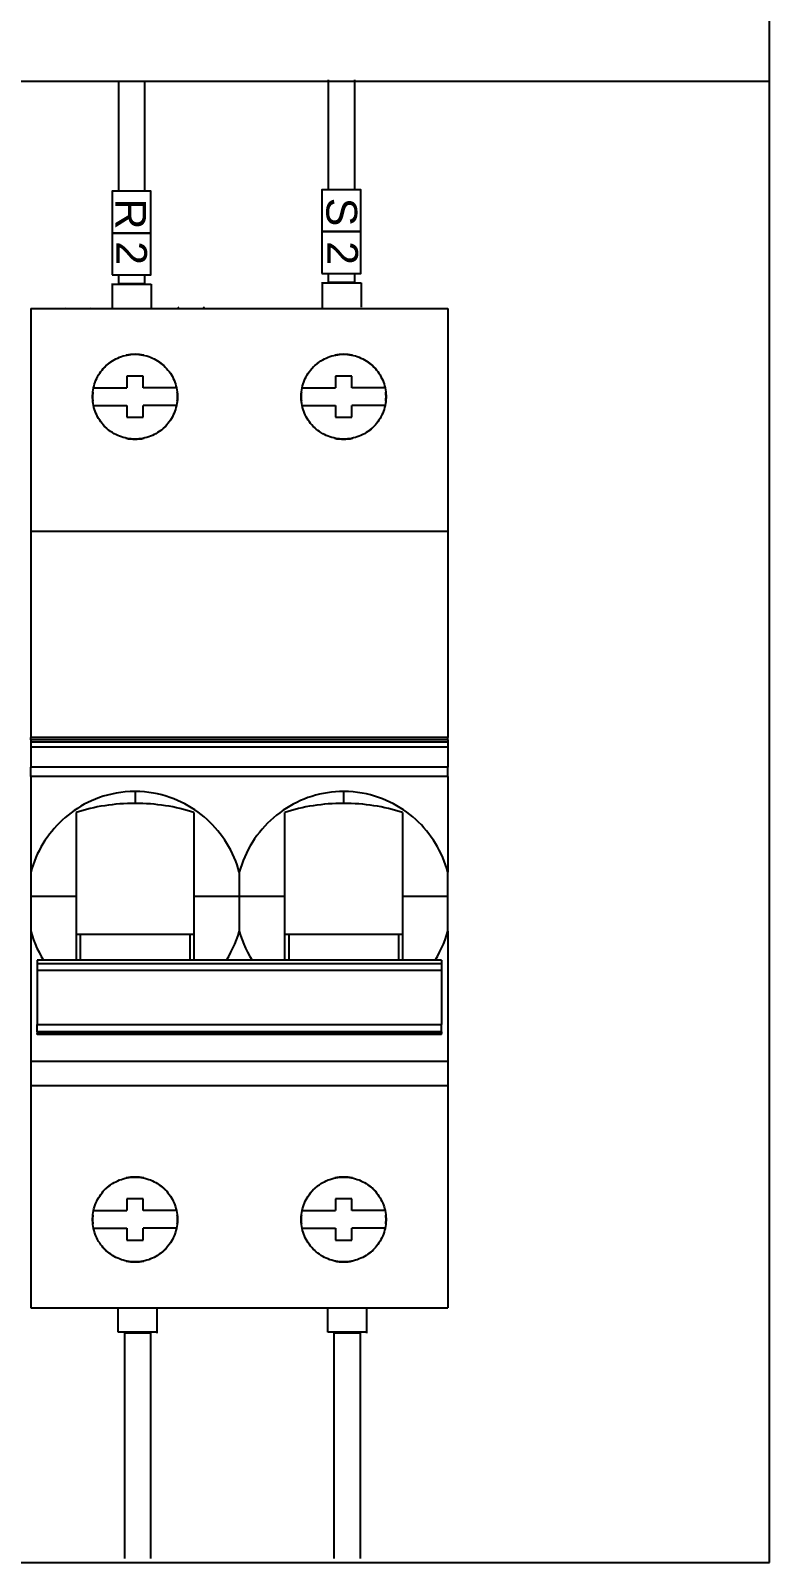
# Model space of a CAD drawing. Header units: millimetres. Extents: x 3609 to 5941, y 2453 to 3731.
# Drawn here: x 4371.5 to 4431.5, y 2543.6 to 2668.1 of the extents above; entities that cross this region are included whole.
import ezdxf

# ---------------------------------------------------------------- set-up
doc = ezdxf.new("R2010")
doc.units = ezdxf.units.MM
doc.styles.get("Standard").update_dxf_attribs({"font": 'arial.ttf'})

msp = doc.modelspace()

# ---------------------------------------------------------------- linework, layer by layer
for p, q in [((4431.54, 2543.58), (4431.54, 2814.28)), ((4171.02, 2663.97), (4431.52, 2663.97)), ((4378.65, 2663.95), (4378.65, 2655.01)), ((4380.8, 2655.01), (4380.8, 2663.95)), ((4395.7, 2664.06), (4395.7, 2655.13)), ((4397.85, 2655.13), (4397.85, 2664.06)), ((4378.65, 2651.64), (4378.65, 2651.59)), ((4380.8, 2651.59), (4380.8, 2651.64)), ((4395.7, 2651.76), (4395.7, 2651.71)), ((4397.85, 2651.71), (4397.85, 2651.76)), ((4378.65, 2648.22), (4378.65, 2647.51)), ((4380.8, 2647.51), (4380.8, 2648.22)), ((4395.7, 2648.34), (4395.7, 2647.62)), ((4397.85, 2647.62), (4397.85, 2648.34)), ((4378.14, 2647.51), (4378.14, 2645.42)), ((4378.14, 2647.45), (4381.31, 2647.45)), ((4378.65, 2647.51), (4380.8, 2647.51)), ((4381.31, 2647.45), (4381.31, 2645.49)), ((4395.19, 2647.62), (4395.19, 2645.54)), ((4395.19, 2647.56), (4398.36, 2647.56)), ((4395.7, 2647.62), (4397.85, 2647.62)), ((4398.36, 2647.56), (4398.36, 2645.6)), ((4371.51, 2645.48), (4371.51, 2627.38)), ((4371.51, 2645.48), (4405.42, 2645.48)), ((4374.36, 2645.48), (4374.39, 2645.53)), ((4376.44, 2645.53), (4376.42, 2645.48)), ((4383.54, 2645.54), (4383.51, 2645.6)), ((4383.55, 2645.48), (4383.54, 2645.54)), ((4385.53, 2645.63), (4385.56, 2645.58)), ((4385.56, 2645.58), (4385.58, 2645.53)), ((4385.58, 2645.53), (4385.62, 2645.48)), ((4405.42, 2645.48), (4405.42, 2627.38)), ((4378.58, 2641.46), (4378.73, 2641.52)), ((4378.73, 2641.52), (4378.88, 2641.58)), ((4378.88, 2641.58), (4379.03, 2641.63)), ((4379.03, 2641.63), (4379.19, 2641.67)), ((4379.19, 2641.67), (4379.35, 2641.7)), ((4379.35, 2641.7), (4379.51, 2641.73)), ((4379.51, 2641.73), (4379.66, 2641.75)), ((4379.66, 2641.75), (4379.83, 2641.76)), ((4379.83, 2641.76), (4379.99, 2641.76)), ((4379.99, 2641.76), (4380.15, 2641.76)), ((4380.15, 2641.76), (4380.31, 2641.75)), ((4380.31, 2641.75), (4380.47, 2641.73)), ((4380.47, 2641.73), (4380.63, 2641.7)), ((4380.63, 2641.7), (4380.79, 2641.67)), ((4380.79, 2641.67), (4380.94, 2641.63)), ((4380.94, 2641.63), (4381.1, 2641.58)), ((4381.1, 2641.58), (4381.25, 2641.52)), ((4381.25, 2641.52), (4381.4, 2641.46)), ((4395.53, 2641.46), (4395.68, 2641.52)), ((4395.68, 2641.52), (4395.83, 2641.58)), ((4395.83, 2641.58), (4395.98, 2641.63)), ((4395.98, 2641.63), (4396.14, 2641.67)), ((4396.14, 2641.67), (4396.3, 2641.7)), ((4396.3, 2641.7), (4396.46, 2641.73)), ((4396.46, 2641.73), (4396.62, 2641.75)), ((4396.62, 2641.75), (4396.78, 2641.76)), ((4396.78, 2641.76), (4396.94, 2641.76)), ((4396.94, 2641.76), (4397.1, 2641.76)), ((4397.1, 2641.76), (4397.26, 2641.75)), ((4397.26, 2641.75), (4397.42, 2641.73)), ((4397.42, 2641.73), (4397.58, 2641.7)), ((4397.58, 2641.7), (4397.74, 2641.67)), ((4397.74, 2641.67), (4397.9, 2641.63)), ((4397.9, 2641.63), (4398.05, 2641.58)), ((4398.05, 2641.58), (4398.2, 2641.52)), ((4398.2, 2641.52), (4398.35, 2641.46)), ((4377.12, 2640.22), (4377.21, 2640.35)), ((4377.21, 2640.35), (4377.31, 2640.48)), ((4377.31, 2640.48), (4377.41, 2640.61)), ((4377.41, 2640.61), (4377.52, 2640.72)), ((4377.52, 2640.72), (4377.64, 2640.84)), ((4377.64, 2640.84), (4377.76, 2640.94)), ((4377.76, 2640.94), (4377.89, 2641.05)), ((4377.89, 2641.05), (4378.02, 2641.14)), ((4378.02, 2641.14), (4378.15, 2641.23)), ((4378.15, 2641.23), (4378.29, 2641.31)), ((4378.29, 2641.31), (4378.43, 2641.39)), ((4378.43, 2641.39), (4378.58, 2641.46)), ((4381.4, 2641.46), (4381.54, 2641.39)), ((4381.54, 2641.39), (4381.69, 2641.31)), ((4381.69, 2641.31), (4381.83, 2641.23)), ((4381.83, 2641.23), (4381.96, 2641.14)), ((4381.96, 2641.14), (4382.09, 2641.05)), ((4382.09, 2641.05), (4382.22, 2640.94)), ((4382.22, 2640.94), (4382.34, 2640.84)), ((4382.34, 2640.84), (4382.45, 2640.72)), ((4382.45, 2640.72), (4382.56, 2640.61)), ((4382.56, 2640.61), (4382.67, 2640.48)), ((4382.67, 2640.48), (4382.77, 2640.36)), ((4382.77, 2640.36), (4382.86, 2640.22)), ((4394.07, 2640.22), (4394.16, 2640.35)), ((4394.16, 2640.35), (4394.26, 2640.48)), ((4394.26, 2640.48), (4394.36, 2640.6)), ((4394.36, 2640.6), (4394.47, 2640.72)), ((4394.47, 2640.72), (4394.59, 2640.84)), ((4394.59, 2640.84), (4394.71, 2640.94)), ((4394.71, 2640.94), (4394.83, 2641.04)), ((4394.83, 2641.04), (4394.97, 2641.14)), ((4394.97, 2641.14), (4395.1, 2641.23)), ((4395.1, 2641.23), (4395.24, 2641.31)), ((4395.24, 2641.31), (4395.38, 2641.39)), ((4395.38, 2641.39), (4395.53, 2641.46)), ((4398.35, 2641.46), (4398.5, 2641.39)), ((4398.5, 2641.39), (4398.64, 2641.31)), ((4398.64, 2641.31), (4398.78, 2641.23)), ((4398.78, 2641.23), (4398.91, 2641.14)), ((4398.91, 2641.14), (4399.04, 2641.04)), ((4399.04, 2641.04), (4399.17, 2640.94)), ((4399.17, 2640.94), (4399.29, 2640.84)), ((4399.29, 2640.84), (4399.41, 2640.72)), ((4399.41, 2640.72), (4399.52, 2640.6)), ((4399.52, 2640.6), (4399.62, 2640.48)), ((4399.62, 2640.48), (4399.72, 2640.35)), ((4399.72, 2640.35), (4399.81, 2640.22)), ((4376.59, 2638.88), (4376.62, 2639.04)), ((4376.62, 2639.04), (4376.66, 2639.2)), ((4376.62, 2639.03), (4379.32, 2639.03)), ((4376.66, 2639.2), (4376.7, 2639.35)), ((4376.7, 2639.35), (4376.75, 2639.5)), ((4376.75, 2639.5), (4376.81, 2639.65)), ((4376.81, 2639.65), (4376.88, 2639.8)), ((4376.88, 2639.8), (4376.95, 2639.94)), ((4376.95, 2639.94), (4377.03, 2640.08)), ((4377.03, 2640.08), (4377.12, 2640.22)), ((4379.32, 2639.99), (4379.32, 2639.03)), ((4380.66, 2639.99), (4379.32, 2639.99)), ((4380.66, 2639.03), (4380.66, 2639.99)), ((4383.36, 2639.03), (4380.66, 2639.03)), ((4382.86, 2640.22), (4382.95, 2640.09)), ((4382.95, 2640.09), (4383.03, 2639.95)), ((4383.03, 2639.95), (4383.1, 2639.8)), ((4383.1, 2639.8), (4383.16, 2639.65)), ((4383.16, 2639.65), (4383.22, 2639.5)), ((4383.22, 2639.5), (4383.28, 2639.35)), ((4383.28, 2639.35), (4383.32, 2639.2)), ((4383.32, 2639.2), (4383.36, 2639.04)), ((4383.36, 2639.04), (4383.39, 2638.88)), ((4393.54, 2638.88), (4393.57, 2639.04)), ((4393.57, 2639.04), (4393.61, 2639.19)), ((4393.57, 2639.03), (4396.27, 2639.03)), ((4393.61, 2639.19), (4393.65, 2639.35)), ((4393.65, 2639.35), (4393.7, 2639.5)), ((4393.7, 2639.5), (4393.76, 2639.65)), ((4393.76, 2639.65), (4393.83, 2639.8)), ((4393.83, 2639.8), (4393.9, 2639.94)), ((4393.9, 2639.94), (4393.98, 2640.08)), ((4393.98, 2640.08), (4394.07, 2640.22)), ((4396.27, 2639.99), (4396.27, 2639.03)), ((4397.61, 2639.99), (4396.27, 2639.99)), ((4397.61, 2639.03), (4397.61, 2639.99)), ((4400.31, 2639.03), (4397.61, 2639.03)), ((4399.81, 2640.22), (4399.9, 2640.08)), ((4399.9, 2640.08), (4399.98, 2639.94)), ((4399.98, 2639.94), (4400.05, 2639.8)), ((4400.05, 2639.8), (4400.12, 2639.65)), ((4400.12, 2639.65), (4400.18, 2639.5)), ((4400.18, 2639.5), (4400.23, 2639.35)), ((4400.23, 2639.35), (4400.27, 2639.19)), ((4400.27, 2639.19), (4400.31, 2639.04)), ((4400.31, 2639.04), (4400.34, 2638.88)), ((4376.54, 2638.4), (4376.55, 2638.56)), ((4376.54, 2638.23), (4376.54, 2638.4)), ((4376.55, 2638.07), (4376.54, 2638.23)), ((4376.55, 2638.56), (4376.56, 2638.72)), ((4376.56, 2637.91), (4376.55, 2638.07)), ((4376.56, 2638.72), (4376.59, 2638.88)), ((4376.59, 2637.75), (4376.56, 2637.91)), ((4376.62, 2637.59), (4376.59, 2637.75)), ((4383.39, 2637.75), (4383.36, 2637.59)), ((4383.39, 2638.88), (4383.41, 2638.72)), ((4383.41, 2637.91), (4383.39, 2637.75)), ((4383.41, 2638.72), (4383.43, 2638.56)), ((4383.43, 2638.07), (4383.41, 2637.91)), ((4383.43, 2638.56), (4383.44, 2638.4)), ((4383.44, 2638.24), (4383.43, 2638.07)), ((4383.44, 2638.4), (4383.44, 2638.24)), ((4393.49, 2638.39), (4393.5, 2638.55)), ((4393.49, 2638.23), (4393.49, 2638.39)), ((4393.5, 2638.07), (4393.49, 2638.23)), ((4393.5, 2638.55), (4393.52, 2638.72)), ((4393.52, 2637.91), (4393.5, 2638.07)), ((4393.52, 2638.72), (4393.54, 2638.88)), ((4393.54, 2637.75), (4393.52, 2637.91)), ((4393.57, 2637.59), (4393.54, 2637.75)), ((4400.34, 2637.75), (4400.31, 2637.59)), ((4400.34, 2638.88), (4400.36, 2638.72)), ((4400.36, 2637.91), (4400.34, 2637.75)), ((4400.36, 2638.72), (4400.38, 2638.56)), ((4400.38, 2638.07), (4400.36, 2637.91)), ((4400.38, 2638.56), (4400.39, 2638.4)), ((4400.39, 2638.24), (4400.38, 2638.07)), ((4400.39, 2638.4), (4400.39, 2638.24)), ((4376.65, 2637.43), (4376.62, 2637.59)), ((4376.62, 2637.59), (4379.32, 2637.59)), ((4376.7, 2637.28), (4376.65, 2637.43)), ((4376.75, 2637.13), (4376.7, 2637.28)), ((4376.81, 2636.98), (4376.75, 2637.13)), ((4376.88, 2636.83), (4376.81, 2636.98)), ((4376.95, 2636.68), (4376.88, 2636.83)), ((4377.03, 2636.54), (4376.95, 2636.68)), ((4377.12, 2636.41), (4377.03, 2636.54)), ((4379.32, 2637.59), (4379.32, 2636.64)), ((4379.32, 2636.64), (4380.66, 2636.64)), ((4383.36, 2637.59), (4380.66, 2637.59)), ((4380.66, 2636.64), (4380.66, 2637.59)), ((4382.95, 2636.55), (4382.86, 2636.41)), ((4383.03, 2636.69), (4382.95, 2636.55)), ((4383.1, 2636.83), (4383.03, 2636.69)), ((4383.17, 2636.98), (4383.1, 2636.83)), ((4383.23, 2637.13), (4383.17, 2636.98)), ((4383.28, 2637.28), (4383.23, 2637.13)), ((4383.32, 2637.44), (4383.28, 2637.28)), ((4383.36, 2637.59), (4383.32, 2637.44)), ((4393.61, 2637.43), (4393.57, 2637.59)), ((4393.57, 2637.59), (4396.27, 2637.59)), ((4393.65, 2637.28), (4393.61, 2637.43)), ((4393.7, 2637.13), (4393.65, 2637.28)), ((4393.76, 2636.97), (4393.7, 2637.13)), ((4393.83, 2636.83), (4393.76, 2636.97)), ((4393.9, 2636.68), (4393.83, 2636.83)), ((4393.98, 2636.54), (4393.9, 2636.68)), ((4394.07, 2636.41), (4393.98, 2636.54)), ((4396.27, 2637.59), (4396.27, 2636.64)), ((4396.27, 2636.64), (4397.61, 2636.64)), ((4400.31, 2637.59), (4397.61, 2637.59)), ((4397.61, 2636.64), (4397.61, 2637.59)), ((4399.9, 2636.54), (4399.81, 2636.41)), ((4399.98, 2636.69), (4399.9, 2636.54)), ((4400.05, 2636.83), (4399.98, 2636.69)), ((4400.12, 2636.98), (4400.05, 2636.83)), ((4400.18, 2637.13), (4400.12, 2636.98)), ((4400.23, 2637.28), (4400.18, 2637.13)), ((4400.27, 2637.44), (4400.23, 2637.28)), ((4400.31, 2637.59), (4400.27, 2637.44)), ((4377.21, 2636.27), (4377.12, 2636.41)), ((4377.31, 2636.15), (4377.21, 2636.27)), ((4377.41, 2636.02), (4377.31, 2636.15)), ((4377.52, 2635.9), (4377.41, 2636.02)), ((4377.64, 2635.79), (4377.52, 2635.9)), ((4377.76, 2635.68), (4377.64, 2635.79)), ((4377.88, 2635.58), (4377.76, 2635.68)), ((4378.01, 2635.49), (4377.88, 2635.58)), ((4378.15, 2635.4), (4378.01, 2635.49)), ((4378.29, 2635.31), (4378.15, 2635.4)), ((4378.43, 2635.24), (4378.29, 2635.31)), ((4381.69, 2635.31), (4381.55, 2635.24)), ((4381.83, 2635.4), (4381.69, 2635.31)), ((4381.96, 2635.49), (4381.83, 2635.4)), ((4382.09, 2635.58), (4381.96, 2635.49)), ((4382.22, 2635.68), (4382.09, 2635.58)), ((4382.34, 2635.79), (4382.22, 2635.68)), ((4382.46, 2635.9), (4382.34, 2635.79)), ((4382.57, 2636.02), (4382.46, 2635.9)), ((4382.67, 2636.15), (4382.57, 2636.02)), ((4382.77, 2636.27), (4382.67, 2636.15)), ((4382.86, 2636.41), (4382.77, 2636.27)), ((4394.16, 2636.27), (4394.07, 2636.41)), ((4394.26, 2636.15), (4394.16, 2636.27)), ((4394.36, 2636.02), (4394.26, 2636.15)), ((4394.47, 2635.9), (4394.36, 2636.02)), ((4394.59, 2635.79), (4394.47, 2635.9)), ((4394.71, 2635.68), (4394.59, 2635.79)), ((4394.84, 2635.58), (4394.71, 2635.68)), ((4394.97, 2635.49), (4394.84, 2635.58)), ((4395.1, 2635.4), (4394.97, 2635.49)), ((4395.24, 2635.31), (4395.1, 2635.4)), ((4395.38, 2635.24), (4395.24, 2635.31)), ((4398.64, 2635.31), (4398.5, 2635.24)), ((4398.78, 2635.4), (4398.64, 2635.31)), ((4398.91, 2635.49), (4398.78, 2635.4)), ((4399.05, 2635.58), (4398.91, 2635.49)), ((4399.17, 2635.68), (4399.05, 2635.58)), ((4399.29, 2635.79), (4399.17, 2635.68)), ((4399.41, 2635.9), (4399.29, 2635.79)), ((4399.52, 2636.02), (4399.41, 2635.9)), ((4399.62, 2636.15), (4399.52, 2636.02)), ((4399.72, 2636.27), (4399.62, 2636.15)), ((4399.81, 2636.41), (4399.72, 2636.27)), ((4378.58, 2635.17), (4378.43, 2635.24)), ((4378.73, 2635.1), (4378.58, 2635.17)), ((4378.88, 2635.05), (4378.73, 2635.1)), ((4379.03, 2635), (4378.88, 2635.05)), ((4379.19, 2634.96), (4379.03, 2635)), ((4379.35, 2634.93), (4379.19, 2634.96)), ((4379.51, 2634.9), (4379.35, 2634.93)), ((4379.67, 2634.88), (4379.51, 2634.9)), ((4379.83, 2634.87), (4379.67, 2634.88)), ((4379.99, 2634.87), (4379.83, 2634.87)), ((4380.15, 2634.87), (4379.99, 2634.87)), ((4380.31, 2634.88), (4380.15, 2634.87)), ((4380.47, 2634.9), (4380.31, 2634.88)), ((4380.63, 2634.93), (4380.47, 2634.9)), ((4380.79, 2634.96), (4380.63, 2634.93)), ((4380.94, 2635), (4380.79, 2634.96)), ((4381.1, 2635.05), (4380.94, 2635)), ((4381.25, 2635.1), (4381.1, 2635.05)), ((4381.4, 2635.17), (4381.25, 2635.1)), ((4381.55, 2635.24), (4381.4, 2635.17)), ((4395.53, 2635.17), (4395.38, 2635.24)), ((4395.68, 2635.1), (4395.53, 2635.17)), ((4395.83, 2635.05), (4395.68, 2635.1)), ((4395.99, 2635), (4395.83, 2635.05)), ((4396.14, 2634.96), (4395.99, 2635)), ((4396.3, 2634.93), (4396.14, 2634.96)), ((4396.46, 2634.9), (4396.3, 2634.93)), ((4396.62, 2634.88), (4396.46, 2634.9)), ((4396.78, 2634.87), (4396.62, 2634.88)), ((4396.94, 2634.87), (4396.78, 2634.87)), ((4397.1, 2634.87), (4396.94, 2634.87)), ((4397.26, 2634.88), (4397.1, 2634.87)), ((4397.42, 2634.9), (4397.26, 2634.88)), ((4397.58, 2634.93), (4397.42, 2634.9)), ((4397.74, 2634.96), (4397.58, 2634.93)), ((4397.9, 2635), (4397.74, 2634.96)), ((4398.05, 2635.05), (4397.9, 2635)), ((4398.2, 2635.1), (4398.05, 2635.05)), ((4398.35, 2635.17), (4398.2, 2635.1)), ((4398.5, 2635.24), (4398.35, 2635.17)), ((4371.51, 2627.38), (4371.51, 2610.61)), ((4371.51, 2627.38), (4405.42, 2627.38)), ((4405.42, 2627.38), (4405.42, 2610.61)), ((4371.51, 2610.42), (4371.51, 2610.61)), ((4405.42, 2610.61), (4371.51, 2610.61)), ((4405.42, 2610.42), (4371.51, 2610.42)), ((4371.51, 2610.42), (4371.51, 2610.23)), ((4405.42, 2610.42), (4405.42, 2610.61)), ((4405.42, 2610.42), (4405.42, 2610.23)), ((4371.51, 2610.23), (4371.51, 2609.83)), ((4405.42, 2610.23), (4371.51, 2610.23)), ((4405.42, 2609.83), (4371.51, 2609.83)), ((4371.51, 2609.83), (4371.51, 2608.22)), ((4405.42, 2610.23), (4405.42, 2609.83)), ((4405.42, 2609.83), (4405.42, 2608.22)), ((4371.51, 2607.46), (4371.51, 2608.22)), ((4405.42, 2608.22), (4371.51, 2608.22)), ((4405.42, 2607.46), (4405.42, 2608.22)), ((4371.51, 2607.46), (4371.51, 2599.68)), ((4405.42, 2607.46), (4371.51, 2607.46)), ((4405.42, 2607.46), (4405.42, 2599.68)), ((4376.46, 2605.48), (4376.16, 2605.34)), ((4376.77, 2605.61), (4376.46, 2605.48)), ((4377.09, 2605.73), (4376.77, 2605.61)), ((4377.41, 2605.84), (4377.09, 2605.73)), ((4377.75, 2605.93), (4377.41, 2605.84)), ((4378.1, 2606.02), (4377.75, 2605.93)), ((4378.46, 2606.09), (4378.1, 2606.02)), ((4378.83, 2606.15), (4378.46, 2606.09)), ((4379.2, 2606.19), (4378.83, 2606.15)), ((4379.59, 2606.22), (4379.2, 2606.19)), ((4379.99, 2606.23), (4379.59, 2606.22)), ((4380.37, 2606.22), (4379.99, 2606.23)), ((4379.99, 2606.23), (4379.99, 2605.26)), ((4380.75, 2606.2), (4380.37, 2606.22)), ((4381.12, 2606.15), (4380.75, 2606.2)), ((4381.48, 2606.1), (4381.12, 2606.15)), ((4381.83, 2606.03), (4381.48, 2606.1)), ((4382.17, 2605.95), (4381.83, 2606.03)), ((4382.51, 2605.85), (4382.17, 2605.95)), ((4382.83, 2605.75), (4382.51, 2605.85)), ((4383.14, 2605.63), (4382.83, 2605.75)), ((4383.45, 2605.51), (4383.14, 2605.63)), ((4383.75, 2605.37), (4383.45, 2605.51)), ((4393.44, 2605.49), (4393.14, 2605.35)), ((4393.74, 2605.61), (4393.44, 2605.49)), ((4394.04, 2605.73), (4393.74, 2605.61)), ((4394.36, 2605.83), (4394.04, 2605.73)), ((4394.67, 2605.93), (4394.36, 2605.83)), ((4394.99, 2606.01), (4394.67, 2605.93)), ((4395.31, 2606.07), (4394.99, 2606.01)), ((4395.63, 2606.13), (4395.31, 2606.07)), ((4395.95, 2606.17), (4395.63, 2606.13)), ((4396.28, 2606.2), (4395.95, 2606.17)), ((4396.61, 2606.22), (4396.28, 2606.2)), ((4396.94, 2606.23), (4396.61, 2606.22)), ((4396.94, 2606.23), (4396.94, 2605.26)), ((4397.33, 2606.22), (4396.94, 2606.23)), ((4397.71, 2606.2), (4397.33, 2606.22)), ((4398.08, 2606.15), (4397.71, 2606.2)), ((4398.44, 2606.1), (4398.08, 2606.15)), ((4398.79, 2606.03), (4398.44, 2606.1)), ((4399.13, 2605.95), (4398.79, 2606.03)), ((4399.46, 2605.85), (4399.13, 2605.95)), ((4399.79, 2605.75), (4399.46, 2605.85)), ((4400.1, 2605.63), (4399.79, 2605.75)), ((4400.41, 2605.5), (4400.1, 2605.63)), ((4400.7, 2605.37), (4400.41, 2605.5)), ((4374.55, 2604.31), (4374.31, 2604.11)), ((4374.8, 2604.5), (4374.55, 2604.31)), ((4375.05, 2604.69), (4374.8, 2604.5)), ((4375.32, 2604.86), (4375.05, 2604.69)), ((4375.2, 2604.53), (4375.2, 2597.71)), ((4375.59, 2605.03), (4375.32, 2604.86)), ((4375.87, 2605.19), (4375.59, 2605.03)), ((4376.16, 2605.34), (4375.87, 2605.19)), ((4384.03, 2605.23), (4383.75, 2605.37)), ((4384.32, 2605.07), (4384.03, 2605.23)), ((4384.59, 2604.91), (4384.32, 2605.07)), ((4384.86, 2604.73), (4384.59, 2604.91)), ((4384.78, 2604.53), (4384.78, 2597.71)), ((4385.12, 2604.55), (4384.86, 2604.73)), ((4385.37, 2604.36), (4385.12, 2604.55)), ((4385.61, 2604.16), (4385.37, 2604.36)), ((4385.85, 2603.95), (4385.61, 2604.16)), ((4391.49, 2604.3), (4391.24, 2604.09)), ((4391.75, 2604.5), (4391.49, 2604.3)), ((4392.02, 2604.7), (4391.75, 2604.5)), ((4392.29, 2604.88), (4392.02, 2604.7)), ((4392.15, 2604.53), (4392.15, 2597.71)), ((4392.57, 2605.05), (4392.29, 2604.88)), ((4392.85, 2605.2), (4392.57, 2605.05)), ((4393.14, 2605.35), (4392.85, 2605.2)), ((4400.99, 2605.22), (4400.7, 2605.37)), ((4401.28, 2605.07), (4400.99, 2605.22)), ((4401.55, 2604.9), (4401.28, 2605.07)), ((4401.82, 2604.73), (4401.55, 2604.9)), ((4401.73, 2604.53), (4401.73, 2597.71)), ((4402.08, 2604.54), (4401.82, 2604.73)), ((4402.33, 2604.35), (4402.08, 2604.54)), ((4402.57, 2604.16), (4402.33, 2604.35)), ((4402.81, 2603.95), (4402.57, 2604.16)), ((4373.22, 2602.99), (4373.03, 2602.75)), ((4373.42, 2603.23), (4373.22, 2602.99)), ((4373.63, 2603.46), (4373.42, 2603.23)), ((4373.85, 2603.69), (4373.63, 2603.46)), ((4374.07, 2603.9), (4373.85, 2603.69)), ((4374.31, 2604.11), (4374.07, 2603.9)), ((4386.08, 2603.74), (4385.85, 2603.95)), ((4386.3, 2603.51), (4386.08, 2603.74)), ((4386.51, 2603.28), (4386.3, 2603.51)), ((4386.72, 2603.04), (4386.51, 2603.28)), ((4386.92, 2602.79), (4386.72, 2603.04)), ((4390.1, 2602.91), (4389.9, 2602.65)), ((4390.31, 2603.16), (4390.1, 2602.91)), ((4390.53, 2603.41), (4390.31, 2603.16)), ((4390.76, 2603.65), (4390.53, 2603.41)), ((4390.99, 2603.87), (4390.76, 2603.65)), ((4391.24, 2604.09), (4390.99, 2603.87)), ((4403.03, 2603.73), (4402.81, 2603.95)), ((4403.26, 2603.51), (4403.03, 2603.73)), ((4403.47, 2603.28), (4403.26, 2603.51)), ((4403.67, 2603.04), (4403.47, 2603.28)), ((4403.87, 2602.79), (4403.67, 2603.04)), ((4372.34, 2601.7), (4372.19, 2601.42)), ((4372.5, 2601.97), (4372.34, 2601.7)), ((4372.67, 2602.24), (4372.5, 2601.97)), ((4372.84, 2602.5), (4372.67, 2602.24)), ((4373.03, 2602.75), (4372.84, 2602.5)), ((4387.11, 2602.54), (4386.92, 2602.79)), ((4387.29, 2602.27), (4387.11, 2602.54)), ((4387.46, 2602.01), (4387.29, 2602.27)), ((4387.62, 2601.73), (4387.46, 2602.01)), ((4387.77, 2601.45), (4387.62, 2601.73)), ((4389.36, 2601.81), (4389.19, 2601.52)), ((4389.53, 2602.1), (4389.36, 2601.81)), ((4389.71, 2602.38), (4389.53, 2602.1)), ((4389.9, 2602.65), (4389.71, 2602.38)), ((4404.06, 2602.53), (4403.87, 2602.79)), ((4404.24, 2602.27), (4404.06, 2602.53)), ((4404.41, 2602), (4404.24, 2602.27)), ((4404.57, 2601.73), (4404.41, 2602)), ((4404.72, 2601.45), (4404.57, 2601.73)), ((4371.81, 2600.57), (4371.7, 2600.27)), ((4371.92, 2600.86), (4371.81, 2600.57)), ((4372.05, 2601.14), (4371.92, 2600.86)), ((4372.19, 2601.42), (4372.05, 2601.14)), ((4387.91, 2601.16), (4387.77, 2601.45)), ((4388.04, 2600.87), (4387.91, 2601.16)), ((4388.17, 2600.58), (4388.04, 2600.87)), ((4388.28, 2600.28), (4388.17, 2600.58)), ((4388.78, 2600.62), (4388.66, 2600.31)), ((4388.91, 2600.92), (4388.78, 2600.62)), ((4389.04, 2601.22), (4388.91, 2600.92)), ((4389.19, 2601.52), (4389.04, 2601.22)), ((4404.87, 2601.16), (4404.72, 2601.45)), ((4405, 2600.87), (4404.87, 2601.16)), ((4405.12, 2600.58), (4405, 2600.87)), ((4405.23, 2600.28), (4405.12, 2600.58)), ((4371.6, 2599.98), (4371.51, 2599.68)), ((4371.51, 2599.68), (4371.51, 2597.71)), ((4371.7, 2600.27), (4371.6, 2599.98)), ((4388.38, 2599.98), (4388.28, 2600.28)), ((4388.46, 2599.68), (4388.38, 2599.98)), ((4388.56, 2600), (4388.46, 2599.68)), ((4388.46, 2599.68), (4388.46, 2599.35)), ((4388.46, 2599.35), (4388.46, 2599.03)), ((4388.66, 2600.31), (4388.56, 2600)), ((4405.33, 2599.98), (4405.23, 2600.28)), ((4405.42, 2599.68), (4405.33, 2599.98)), ((4405.42, 2597.71), (4405.42, 2599.68)), ((4388.46, 2599.03), (4388.46, 2598.7)), ((4388.46, 2598.7), (4388.46, 2598.37)), ((4388.46, 2598.37), (4388.46, 2598.04)), ((4388.46, 2598.04), (4388.46, 2597.71)), ((4375.2, 2597.71), (4371.51, 2597.71)), ((4371.51, 2597.71), (4371.51, 2594.89)), ((4375.2, 2597.71), (4375.2, 2592.51)), ((4388.46, 2597.71), (4384.78, 2597.71)), ((4384.78, 2597.71), (4384.78, 2592.51)), ((4392.15, 2597.71), (4388.46, 2597.71)), ((4388.46, 2597.71), (4388.46, 2597.44)), ((4388.46, 2597.44), (4388.46, 2597.18)), ((4388.46, 2597.18), (4388.46, 2596.92)), ((4388.46, 2596.92), (4388.46, 2596.66)), ((4392.15, 2597.71), (4392.15, 2592.51)), ((4405.42, 2597.71), (4401.73, 2597.71)), ((4401.73, 2597.71), (4401.73, 2592.51)), ((4405.42, 2594.89), (4405.42, 2597.71)), ((4388.46, 2596.66), (4388.46, 2596.4)), ((4388.46, 2596.4), (4388.46, 2596.14)), ((4388.46, 2596.14), (4388.46, 2595.88)), ((4388.46, 2595.88), (4388.46, 2595.63)), ((4388.46, 2595.63), (4388.46, 2595.38)), ((4371.51, 2594.89), (4371.51, 2584.28)), ((4371.51, 2594.89), (4371.62, 2594.53)), ((4371.62, 2594.53), (4371.74, 2594.18)), ((4371.74, 2594.18), (4371.87, 2593.84)), ((4375.2, 2594.63), (4375.54, 2594.63)), ((4375.54, 2594.63), (4384.44, 2594.63)), ((4375.54, 2594.63), (4375.54, 2592.51)), ((4384.44, 2594.63), (4384.78, 2594.63)), ((4384.44, 2594.63), (4384.44, 2592.51)), ((4388.1, 2593.83), (4388.24, 2594.18)), ((4388.24, 2594.18), (4388.36, 2594.53)), ((4388.36, 2594.53), (4388.46, 2594.89)), ((4388.46, 2595.38), (4388.46, 2595.13)), ((4388.46, 2595.13), (4388.46, 2594.89)), ((4388.46, 2594.89), (4388.57, 2594.53)), ((4388.57, 2594.53), (4388.69, 2594.18)), ((4388.69, 2594.18), (4388.83, 2593.83)), ((4392.15, 2594.63), (4392.49, 2594.63)), ((4392.49, 2594.63), (4401.39, 2594.63)), ((4392.49, 2594.63), (4392.49, 2592.51)), ((4401.39, 2594.63), (4401.73, 2594.63)), ((4401.39, 2594.63), (4401.39, 2592.51)), ((4405.05, 2593.83), (4405.19, 2594.18)), ((4405.19, 2594.18), (4405.31, 2594.53)), ((4405.31, 2594.53), (4405.42, 2594.89)), ((4405.42, 2594.89), (4405.42, 2584.28)), ((4371.87, 2593.84), (4372.02, 2593.49)), ((4372.02, 2593.49), (4372.19, 2593.16)), ((4372.19, 2593.16), (4372.37, 2592.83)), ((4387.61, 2592.83), (4387.79, 2593.16)), ((4387.79, 2593.16), (4387.95, 2593.49)), ((4387.95, 2593.49), (4388.1, 2593.83)), ((4388.83, 2593.83), (4388.97, 2593.49)), ((4388.97, 2593.49), (4389.14, 2593.16)), ((4389.14, 2593.16), (4389.32, 2592.83)), ((4404.56, 2592.83), (4404.74, 2593.16)), ((4404.74, 2593.16), (4404.91, 2593.49)), ((4404.91, 2593.49), (4405.05, 2593.83)), ((4372.04, 2592.51), (4372.04, 2592.25)), ((4404.89, 2592.51), (4372.04, 2592.51)), ((4372.04, 2592.25), (4372.04, 2591.71)), ((4372.04, 2592.25), (4404.89, 2592.25)), ((4372.04, 2591.71), (4372.04, 2587.29)), ((4372.04, 2591.71), (4404.89, 2591.71)), ((4372.37, 2592.83), (4372.56, 2592.51)), ((4387.42, 2592.51), (4387.61, 2592.83)), ((4389.32, 2592.83), (4389.51, 2592.51)), ((4404.37, 2592.51), (4404.56, 2592.83)), ((4404.89, 2592.51), (4404.89, 2592.25)), ((4404.89, 2592.25), (4404.89, 2591.71)), ((4404.89, 2591.71), (4404.89, 2587.29)), ((4372.04, 2586.69), (4372.04, 2587.29)), ((4372.04, 2587.29), (4404.89, 2587.29)), ((4404.89, 2586.69), (4404.89, 2587.29)), ((4372.04, 2586.69), (4372.04, 2586.57)), ((4404.89, 2586.69), (4372.04, 2586.69)), ((4404.89, 2586.57), (4372.04, 2586.57)), ((4372.04, 2586.49), (4372.04, 2586.57)), ((4404.89, 2586.49), (4372.04, 2586.49)), ((4404.89, 2586.69), (4404.89, 2586.57)), ((4404.89, 2586.49), (4404.89, 2586.57)), ((4371.51, 2584.28), (4371.51, 2582.35)), ((4405.42, 2584.28), (4371.51, 2584.28)), ((4405.42, 2584.28), (4405.42, 2582.35)), ((4371.51, 2582.35), (4371.51, 2564.26)), ((4371.51, 2582.35), (4405.42, 2582.35)), ((4405.42, 2582.35), (4405.42, 2564.26)), ((4377.88, 2574.18), (4378.01, 2574.27)), ((4378.01, 2574.27), (4378.15, 2574.36)), ((4378.15, 2574.36), (4378.29, 2574.45)), ((4378.29, 2574.45), (4378.43, 2574.52)), ((4378.43, 2574.52), (4378.58, 2574.59)), ((4378.58, 2574.59), (4378.73, 2574.66)), ((4378.73, 2574.66), (4378.88, 2574.71)), ((4378.88, 2574.71), (4379.03, 2574.76)), ((4379.03, 2574.76), (4379.19, 2574.8)), ((4379.19, 2574.8), (4379.35, 2574.83)), ((4379.35, 2574.83), (4379.51, 2574.86)), ((4379.51, 2574.86), (4379.66, 2574.88)), ((4379.66, 2574.88), (4379.83, 2574.89)), ((4379.83, 2574.89), (4379.99, 2574.89)), ((4379.99, 2574.89), (4380.15, 2574.89)), ((4380.15, 2574.89), (4380.31, 2574.88)), ((4380.31, 2574.88), (4380.47, 2574.86)), ((4380.47, 2574.86), (4380.63, 2574.83)), ((4380.63, 2574.83), (4380.79, 2574.8)), ((4380.79, 2574.8), (4380.94, 2574.76)), ((4380.94, 2574.76), (4381.1, 2574.71)), ((4381.1, 2574.71), (4381.25, 2574.66)), ((4381.25, 2574.66), (4381.4, 2574.59)), ((4381.4, 2574.59), (4381.55, 2574.52)), ((4381.55, 2574.52), (4381.69, 2574.45)), ((4381.69, 2574.45), (4381.83, 2574.36)), ((4381.83, 2574.36), (4381.96, 2574.27)), ((4381.96, 2574.27), (4382.09, 2574.18)), ((4394.83, 2574.18), (4394.97, 2574.27)), ((4394.97, 2574.27), (4395.1, 2574.36)), ((4395.1, 2574.36), (4395.24, 2574.45)), ((4395.24, 2574.45), (4395.38, 2574.52)), ((4395.38, 2574.52), (4395.53, 2574.59)), ((4395.53, 2574.59), (4395.68, 2574.66)), ((4395.68, 2574.66), (4395.83, 2574.71)), ((4395.83, 2574.71), (4395.98, 2574.76)), ((4395.98, 2574.76), (4396.14, 2574.8)), ((4396.14, 2574.8), (4396.3, 2574.83)), ((4396.3, 2574.83), (4396.46, 2574.86)), ((4396.46, 2574.86), (4396.62, 2574.88)), ((4396.62, 2574.88), (4396.78, 2574.89)), ((4396.78, 2574.89), (4396.94, 2574.89)), ((4396.94, 2574.89), (4397.1, 2574.89)), ((4397.1, 2574.89), (4397.26, 2574.88)), ((4397.26, 2574.88), (4397.42, 2574.86)), ((4397.42, 2574.86), (4397.58, 2574.83)), ((4397.58, 2574.83), (4397.74, 2574.8)), ((4397.74, 2574.8), (4397.9, 2574.76)), ((4397.9, 2574.76), (4398.05, 2574.71)), ((4398.05, 2574.71), (4398.2, 2574.66)), ((4398.2, 2574.66), (4398.35, 2574.59)), ((4398.35, 2574.59), (4398.5, 2574.52)), ((4398.5, 2574.52), (4398.64, 2574.45)), ((4398.64, 2574.45), (4398.78, 2574.36)), ((4398.78, 2574.36), (4398.91, 2574.27)), ((4398.91, 2574.27), (4399.04, 2574.18)), ((4376.88, 2572.93), (4376.95, 2573.07)), ((4376.95, 2573.07), (4377.03, 2573.21)), ((4377.03, 2573.21), (4377.12, 2573.35)), ((4377.12, 2573.35), (4377.21, 2573.48)), ((4377.21, 2573.48), (4377.31, 2573.61)), ((4377.31, 2573.61), (4377.41, 2573.74)), ((4377.41, 2573.74), (4377.52, 2573.86)), ((4377.52, 2573.86), (4377.64, 2573.97)), ((4377.64, 2573.97), (4377.76, 2574.08)), ((4377.76, 2574.08), (4377.88, 2574.18)), ((4379.32, 2573.12), (4379.32, 2572.17)), ((4380.66, 2573.12), (4379.32, 2573.12)), ((4380.66, 2572.17), (4380.66, 2573.12)), ((4382.09, 2574.18), (4382.22, 2574.08)), ((4382.22, 2574.08), (4382.34, 2573.97)), ((4382.34, 2573.97), (4382.45, 2573.86)), ((4382.45, 2573.86), (4382.57, 2573.74)), ((4382.57, 2573.74), (4382.67, 2573.61)), ((4382.67, 2573.61), (4382.77, 2573.49)), ((4382.77, 2573.49), (4382.86, 2573.35)), ((4382.86, 2573.35), (4382.95, 2573.22)), ((4382.95, 2573.22), (4383.03, 2573.08)), ((4383.03, 2573.08), (4383.1, 2572.93)), ((4393.83, 2572.93), (4393.9, 2573.07)), ((4393.9, 2573.07), (4393.98, 2573.22)), ((4393.98, 2573.22), (4394.07, 2573.35)), ((4394.07, 2573.35), (4394.16, 2573.49)), ((4394.16, 2573.49), (4394.26, 2573.61)), ((4394.26, 2573.61), (4394.36, 2573.74)), ((4394.36, 2573.74), (4394.47, 2573.86)), ((4394.47, 2573.86), (4394.59, 2573.97)), ((4394.59, 2573.97), (4394.71, 2574.08)), ((4394.71, 2574.08), (4394.83, 2574.18)), ((4396.27, 2573.12), (4396.27, 2572.17)), ((4397.61, 2573.12), (4396.27, 2573.12)), ((4397.61, 2572.17), (4397.61, 2573.12)), ((4399.04, 2574.18), (4399.17, 2574.08)), ((4399.17, 2574.08), (4399.29, 2573.97)), ((4399.29, 2573.97), (4399.41, 2573.86)), ((4399.41, 2573.86), (4399.52, 2573.74)), ((4399.52, 2573.74), (4399.62, 2573.61)), ((4399.62, 2573.61), (4399.72, 2573.49)), ((4399.72, 2573.49), (4399.81, 2573.35)), ((4399.81, 2573.35), (4399.9, 2573.22)), ((4399.9, 2573.22), (4399.98, 2573.08)), ((4399.98, 2573.08), (4400.05, 2572.93)), ((4376.55, 2571.69), (4376.56, 2571.85)), ((4376.56, 2571.85), (4376.59, 2572.01)), ((4376.59, 2572.01), (4376.62, 2572.17)), ((4376.62, 2572.17), (4376.65, 2572.32)), ((4376.62, 2572.17), (4379.32, 2572.17)), ((4376.65, 2572.32), (4376.7, 2572.48)), ((4376.7, 2572.48), (4376.75, 2572.63)), ((4376.75, 2572.63), (4376.81, 2572.78)), ((4376.81, 2572.78), (4376.88, 2572.93)), ((4383.36, 2572.17), (4380.66, 2572.17)), ((4383.1, 2572.93), (4383.17, 2572.78)), ((4383.17, 2572.78), (4383.23, 2572.63)), ((4383.23, 2572.63), (4383.28, 2572.48)), ((4383.28, 2572.48), (4383.32, 2572.33)), ((4383.32, 2572.33), (4383.36, 2572.17)), ((4383.36, 2572.17), (4383.39, 2572.01)), ((4383.39, 2572.01), (4383.41, 2571.85)), ((4383.41, 2571.85), (4383.43, 2571.69)), ((4393.5, 2571.69), (4393.52, 2571.85)), ((4393.52, 2571.85), (4393.54, 2572.01)), ((4393.54, 2572.01), (4393.57, 2572.17)), ((4393.57, 2572.17), (4393.61, 2572.32)), ((4393.57, 2572.17), (4396.27, 2572.17)), ((4393.61, 2572.32), (4393.65, 2572.48)), ((4393.65, 2572.48), (4393.7, 2572.63)), ((4393.7, 2572.63), (4393.76, 2572.78)), ((4393.76, 2572.78), (4393.83, 2572.93)), ((4400.31, 2572.17), (4397.61, 2572.17)), ((4400.05, 2572.93), (4400.12, 2572.78)), ((4400.12, 2572.78), (4400.18, 2572.63)), ((4400.18, 2572.63), (4400.23, 2572.48)), ((4400.23, 2572.48), (4400.27, 2572.33)), ((4400.27, 2572.33), (4400.31, 2572.17)), ((4400.31, 2572.17), (4400.34, 2572.01)), ((4400.34, 2572.01), (4400.36, 2571.85)), ((4400.36, 2571.85), (4400.38, 2571.69)), ((4376.54, 2571.52), (4376.55, 2571.69)), ((4376.54, 2571.36), (4376.54, 2571.52)), ((4376.55, 2571.2), (4376.54, 2571.36)), ((4376.56, 2571.04), (4376.55, 2571.2)), ((4376.59, 2570.88), (4376.56, 2571.04)), ((4376.62, 2570.72), (4376.59, 2570.88)), ((4376.62, 2570.73), (4379.32, 2570.73)), ((4376.66, 2570.56), (4376.62, 2570.72)), ((4376.7, 2570.41), (4376.66, 2570.56)), ((4379.32, 2570.73), (4379.32, 2569.77)), ((4383.36, 2570.73), (4380.66, 2570.73)), ((4380.66, 2569.77), (4380.66, 2570.73)), ((4383.32, 2570.56), (4383.28, 2570.41)), ((4383.36, 2570.72), (4383.32, 2570.56)), ((4383.39, 2570.88), (4383.36, 2570.72)), ((4383.41, 2571.04), (4383.39, 2570.88)), ((4383.43, 2571.2), (4383.41, 2571.04)), ((4383.43, 2571.69), (4383.44, 2571.53)), ((4383.44, 2571.36), (4383.43, 2571.2)), ((4383.44, 2571.53), (4383.44, 2571.36)), ((4393.49, 2571.52), (4393.5, 2571.69)), ((4393.49, 2571.36), (4393.49, 2571.52)), ((4393.5, 2571.2), (4393.49, 2571.36)), ((4393.52, 2571.04), (4393.5, 2571.2)), ((4393.54, 2570.88), (4393.52, 2571.04)), ((4393.57, 2570.72), (4393.54, 2570.88)), ((4393.57, 2570.73), (4396.27, 2570.73)), ((4393.61, 2570.56), (4393.57, 2570.72)), ((4393.65, 2570.41), (4393.61, 2570.56)), ((4396.27, 2570.73), (4396.27, 2569.77)), ((4400.31, 2570.73), (4397.61, 2570.73)), ((4397.61, 2569.77), (4397.61, 2570.73)), ((4400.27, 2570.57), (4400.23, 2570.41)), ((4400.31, 2570.72), (4400.27, 2570.57)), ((4400.34, 2570.88), (4400.31, 2570.72)), ((4400.36, 2571.04), (4400.34, 2570.88)), ((4400.38, 2571.21), (4400.36, 2571.04)), ((4400.38, 2571.69), (4400.39, 2571.53)), ((4400.39, 2571.37), (4400.38, 2571.21)), ((4400.39, 2571.53), (4400.39, 2571.37)), ((4376.75, 2570.26), (4376.7, 2570.41)), ((4376.81, 2570.11), (4376.75, 2570.26)), ((4376.88, 2569.96), (4376.81, 2570.11)), ((4376.95, 2569.81), (4376.88, 2569.96)), ((4377.03, 2569.67), (4376.95, 2569.81)), ((4377.12, 2569.54), (4377.03, 2569.67)), ((4377.21, 2569.4), (4377.12, 2569.54)), ((4377.31, 2569.28), (4377.21, 2569.4)), ((4379.32, 2569.77), (4380.66, 2569.77)), ((4382.77, 2569.41), (4382.67, 2569.28)), ((4382.86, 2569.54), (4382.77, 2569.41)), ((4382.95, 2569.68), (4382.86, 2569.54)), ((4383.03, 2569.82), (4382.95, 2569.68)), ((4383.1, 2569.96), (4383.03, 2569.82)), ((4383.17, 2570.11), (4383.1, 2569.96)), ((4383.22, 2570.26), (4383.17, 2570.11)), ((4383.28, 2570.41), (4383.22, 2570.26)), ((4393.7, 2570.26), (4393.65, 2570.41)), ((4393.76, 2570.11), (4393.7, 2570.26)), ((4393.83, 2569.96), (4393.76, 2570.11)), ((4393.9, 2569.82), (4393.83, 2569.96)), ((4393.98, 2569.68), (4393.9, 2569.82)), ((4394.07, 2569.54), (4393.98, 2569.68)), ((4394.16, 2569.41), (4394.07, 2569.54)), ((4394.26, 2569.28), (4394.16, 2569.41)), ((4396.27, 2569.77), (4397.61, 2569.77)), ((4399.72, 2569.41), (4399.62, 2569.28)), ((4399.81, 2569.54), (4399.72, 2569.41)), ((4399.9, 2569.68), (4399.81, 2569.54)), ((4399.98, 2569.82), (4399.9, 2569.68)), ((4400.05, 2569.96), (4399.98, 2569.82)), ((4400.12, 2570.11), (4400.05, 2569.96)), ((4400.18, 2570.26), (4400.12, 2570.11)), ((4400.23, 2570.41), (4400.18, 2570.26)), ((4377.41, 2569.15), (4377.31, 2569.28)), ((4377.52, 2569.04), (4377.41, 2569.15)), ((4377.64, 2568.92), (4377.52, 2569.04)), ((4377.76, 2568.82), (4377.64, 2568.92)), ((4377.89, 2568.71), (4377.76, 2568.82)), ((4378.02, 2568.62), (4377.89, 2568.71)), ((4378.15, 2568.53), (4378.02, 2568.62)), ((4378.29, 2568.45), (4378.15, 2568.53)), ((4378.43, 2568.37), (4378.29, 2568.45)), ((4378.58, 2568.3), (4378.43, 2568.37)), ((4378.73, 2568.24), (4378.58, 2568.3)), ((4378.88, 2568.18), (4378.73, 2568.24)), ((4379.03, 2568.13), (4378.88, 2568.18)), ((4379.19, 2568.09), (4379.03, 2568.13)), ((4379.35, 2568.06), (4379.19, 2568.09)), ((4379.51, 2568.03), (4379.35, 2568.06)), ((4380.63, 2568.06), (4380.47, 2568.03)), ((4380.79, 2568.09), (4380.63, 2568.06)), ((4380.94, 2568.13), (4380.79, 2568.09)), ((4381.1, 2568.18), (4380.94, 2568.13)), ((4381.25, 2568.24), (4381.1, 2568.18)), ((4381.4, 2568.3), (4381.25, 2568.24)), ((4381.55, 2568.37), (4381.4, 2568.3)), ((4381.69, 2568.45), (4381.55, 2568.37)), ((4381.83, 2568.53), (4381.69, 2568.45)), ((4381.96, 2568.62), (4381.83, 2568.53)), ((4382.09, 2568.71), (4381.96, 2568.62)), ((4382.22, 2568.82), (4382.09, 2568.71)), ((4382.34, 2568.92), (4382.22, 2568.82)), ((4382.45, 2569.04), (4382.34, 2568.92)), ((4382.56, 2569.15), (4382.45, 2569.04)), ((4382.67, 2569.28), (4382.56, 2569.15)), ((4394.36, 2569.16), (4394.26, 2569.28)), ((4394.47, 2569.04), (4394.36, 2569.16)), ((4394.59, 2568.92), (4394.47, 2569.04)), ((4394.71, 2568.82), (4394.59, 2568.92)), ((4394.84, 2568.72), (4394.71, 2568.82)), ((4394.97, 2568.62), (4394.84, 2568.72)), ((4395.1, 2568.53), (4394.97, 2568.62)), ((4395.24, 2568.45), (4395.1, 2568.53)), ((4395.38, 2568.37), (4395.24, 2568.45)), ((4395.53, 2568.3), (4395.38, 2568.37)), ((4395.68, 2568.24), (4395.53, 2568.3)), ((4395.83, 2568.18), (4395.68, 2568.24)), ((4395.98, 2568.13), (4395.83, 2568.18)), ((4396.14, 2568.09), (4395.98, 2568.13)), ((4396.3, 2568.06), (4396.14, 2568.09)), ((4396.46, 2568.03), (4396.3, 2568.06)), ((4397.58, 2568.06), (4397.42, 2568.03)), ((4397.74, 2568.09), (4397.58, 2568.06)), ((4397.9, 2568.13), (4397.74, 2568.09)), ((4398.05, 2568.18), (4397.9, 2568.13)), ((4398.2, 2568.24), (4398.05, 2568.18)), ((4398.35, 2568.3), (4398.2, 2568.24)), ((4398.5, 2568.37), (4398.35, 2568.3)), ((4398.64, 2568.45), (4398.5, 2568.37)), ((4398.78, 2568.53), (4398.64, 2568.45)), ((4398.91, 2568.62), (4398.78, 2568.53)), ((4399.05, 2568.72), (4398.91, 2568.62)), ((4399.17, 2568.82), (4399.05, 2568.72)), ((4399.29, 2568.92), (4399.17, 2568.82)), ((4399.41, 2569.04), (4399.29, 2568.92)), ((4399.52, 2569.16), (4399.41, 2569.04)), ((4399.62, 2569.28), (4399.52, 2569.16)), ((4379.67, 2568.01), (4379.51, 2568.03)), ((4379.83, 2568), (4379.67, 2568.01)), ((4379.99, 2568), (4379.83, 2568)), ((4380.15, 2568), (4379.99, 2568)), ((4380.31, 2568.01), (4380.15, 2568)), ((4380.47, 2568.03), (4380.31, 2568.01)), ((4396.62, 2568.01), (4396.46, 2568.03)), ((4396.78, 2568), (4396.62, 2568.01)), ((4396.94, 2568), (4396.78, 2568)), ((4397.1, 2568), (4396.94, 2568)), ((4397.26, 2568.01), (4397.1, 2568)), ((4397.42, 2568.03), (4397.26, 2568.01)), ((4371.51, 2564.26), (4405.42, 2564.26)), ((4378.62, 2562.28), (4378.62, 2564.24)), ((4381.79, 2562.21), (4381.79, 2564.3)), ((4395.66, 2562.28), (4395.66, 2564.24)), ((4398.82, 2562.21), (4398.82, 2564.3)), ((4381.79, 2562.28), (4378.62, 2562.28)), ((4381.28, 2562.21), (4379.13, 2562.21)), ((4379.13, 2562.21), (4379.13, 2543.9)), ((4381.28, 2543.9), (4381.28, 2562.2)), ((4398.82, 2562.28), (4395.66, 2562.28)), ((4398.32, 2562.21), (4396.16, 2562.21)), ((4396.16, 2562.21), (4396.16, 2543.9)), ((4398.32, 2543.9), (4398.32, 2562.2)), ((4171.04, 2543.58), (4431.54, 2543.58))]:
    msp.add_line(p, q)
for points in [[(4378.13, 2651.64), (4381.28, 2651.64), (4381.28, 2655.01), (4378.13, 2655.01)], [(4395.18, 2651.76), (4398.33, 2651.76), (4398.33, 2655.13), (4395.18, 2655.13)], [(4378.13, 2648.22), (4381.28, 2648.22), (4381.28, 2651.59), (4378.13, 2651.59)], [(4395.18, 2648.34), (4398.33, 2648.34), (4398.33, 2651.71), (4395.18, 2651.71)]]:
    msp.add_lwpolyline(points, close=True)
for centre, start, end in [((4379.99, 2638.31), 78.0278, 101.9798), ((4396.94, 2638.31), 78.0159, 101.9902), ((4379.99, 2638.31), 125.9801, 137.956), ((4379.99, 2638.31), 45.0562, 54.0288), ((4396.94, 2638.31), 126.0209, 138.0021), ((4396.94, 2638.31), 41.9891, 53.9845), ((4379.99, 2638.31), 173.9765, 180), ((4379.99, 2638.31), 180, 185.9535), ((4379.99, 2638.31), 0, 6.0448), ((4379.99, 2638.31), 354.0674, 0), ((4396.94, 2638.31), 174.0099, 180), ((4396.94, 2638.31), 180, 185.9818), ((4396.94, 2638.31), 0, 6.0268), ((4396.94, 2638.31), 354.0547, 0), ((4379.99, 2638.31), 221.9765, 233.9927), ((4379.99, 2638.31), 306.0176, 318.0119), ((4396.94, 2638.31), 225.0047, 233.99), ((4396.94, 2638.31), 306.0184, 318.011), ((4379.99, 2638.31), 258.0219, 281.9848), ((4396.94, 2638.31), 258.0222, 281.9839), ((4379.99, 2571.45), 78.022, 101.9869), ((4396.94, 2571.45), 78.0223, 101.9839), ((4379.99, 2571.45), 126.0188, 135.0077), ((4379.99, 2571.45), 45.005, 53.9928), ((4396.94, 2571.45), 126.0183, 138.0109), ((4396.94, 2571.45), 41.9792, 53.9902), ((4379.99, 2571.45), 174.0673, 180), ((4379.99, 2571.45), 0, 5.9536), ((4396.94, 2571.45), 174.0547, 180), ((4396.94, 2571.45), 0, 5.9818), ((4379.99, 2571.45), 180, 186.0447), ((4379.99, 2571.45), 353.9766, 0), ((4396.94, 2571.45), 180, 186.0268), ((4396.94, 2571.45), 354.01, 0), ((4379.99, 2571.45), 222.0298, 234.0288), ((4379.99, 2571.45), 258.0278, 281.9798), ((4379.99, 2571.45), 305.98, 317.956), ((4396.94, 2571.45), 225.0088, 233.9847), ((4396.94, 2571.45), 258.016, 281.9901), ((4396.94, 2571.45), 306.0208, 318.002)]:
    msp.add_arc(centre, 3.45, start, end)
for centre, start_param, end_param in [((4379.99, 2598.95), 1.570796, 2.058304), ((4379.99, 2598.95), 1.083289, 1.570796), ((4396.94, 2598.95), 1.570796, 2.058304), ((4396.94, 2598.95), 1.083289, 1.570796)]:
    msp.add_ellipse(centre, major_axis=(10.22, 0), ratio=0.617722, start_param=start_param, end_param=end_param)

# ---------------------------------------------------------------- texts
at = {"char_height": 2.5, "attachment_point": 1, "rotation": 270}
for s, insert in [('R', (4380.89, 2654.42)), ('S', (4398.04, 2654.49)), ('2', (4380.96, 2650.96)), ('2', (4398.11, 2650.96))]:
    msp.add_mtext_dynamic_manual_height_columns(s, width=2.2563, gutter_width=12.5, heights=[0], dxfattribs=dict(at, insert=insert))

doc.saveas('drawing.dxf')
